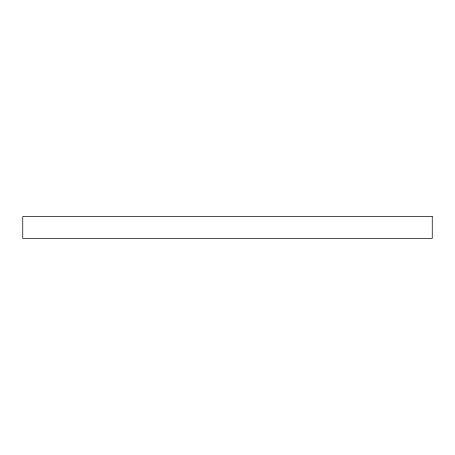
<?xml version="1.0" encoding="UTF-8"?>
<svg xmlns="http://www.w3.org/2000/svg" width="455" height="455" viewBox="0 0 455 455"><rect width="100%" height="100%" fill="white"/><g stroke="black" fill="none" stroke-linecap="round" stroke-linejoin="round"><path stroke-width="0.68" d="M432.25 216.58L22.75 216.58L22.75 238.42L432.25 238.42L432.25 216.58"/></g></svg>
